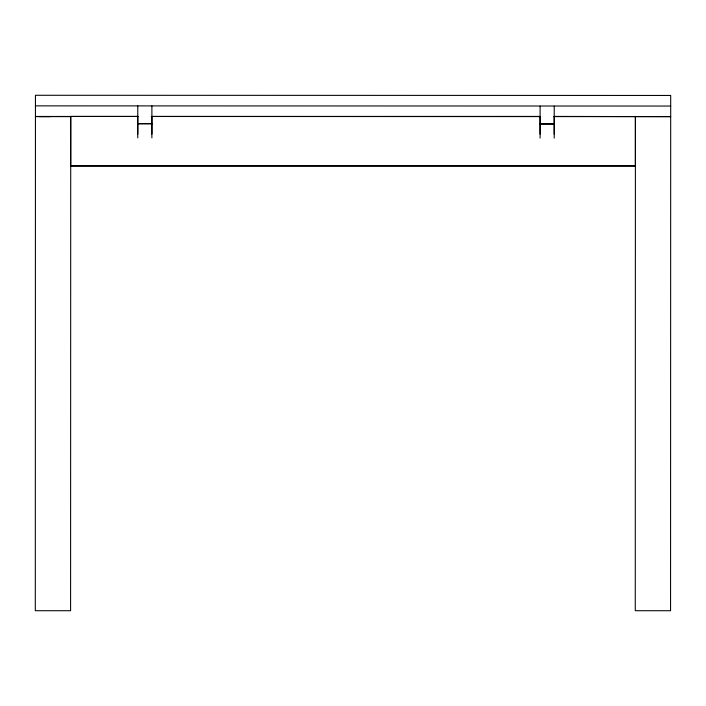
<?xml version="1.0" encoding="UTF-8"?>
<svg xmlns="http://www.w3.org/2000/svg" width="706" height="706" viewBox="0 0 706 706"><rect width="100%" height="100%" fill="white"/><g stroke="black" fill="none" stroke-linecap="round" stroke-linejoin="round"><path stroke-width="1.06" d="M137.767 137.882L137.785 105.918M151.878 137.891L151.896 105.926M540.09 138.111L540.108 106.156M554.21 138.12L554.228 106.156M635.409 116.622L635.268 610.716L670.559 610.725L670.7 95.46L35.441 95.275L35.441 116.455L138.005 116.481M35.441 105.865L670.7 106.05M38.971 116.622L50.179 116.622M151.243 116.49L540.558 116.596M553.795 116.605L670.7 116.631L554.219 116.411L554.219 134.114M137.767 123.55L151.887 123.55M540.099 123.779L554.219 123.788M137.767 123.868L151.887 123.877M540.099 124.097L554.219 124.106M70.732 166.042L635.409 166.042M635.391 116.411L635.391 165.813L70.715 165.813L70.715 116.411L137.767 116.411L137.767 134.114M540.099 134.114L540.099 116.411L151.887 116.411L151.887 134.114M35.441 116.622L35.3 610.716L70.591 610.725L70.732 116.631L35.441 116.622"/></g></svg>
